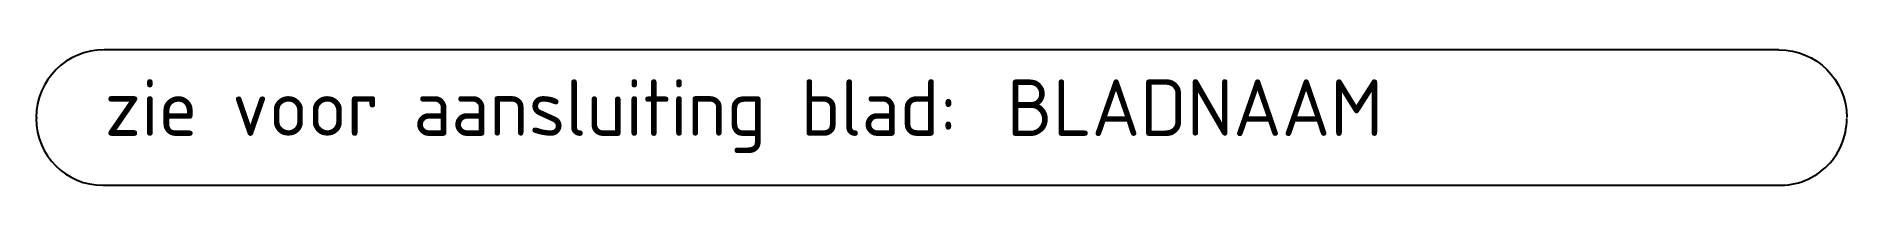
# Model space of a CAD drawing. Header units: metres. Extents: x -39.9 to 40.1, y 0 to 6.
import ezdxf

# ---------------------------------------------------------------- set-up
doc = ezdxf.new("R2010")
doc.units = ezdxf.units.M
doc.styles.add('NLCS-ISO', font='NLCS-ISO.ttf', dxfattribs={"height": 0.0025})

msp = doc.modelspace()

# ---------------------------------------------------------------- linework, layer by layer
for p, q in [((37.099, 5.99), (-36.839, 5.99)), ((-39.849, 3), (-39.849, 2.95)), ((-36.909, 0), (36.909, 0))]:
    msp.add_line(p, q)
for centre, radius, start, end in [((-36.855, 2.99), 3, 90, 180), ((-36.905, 2.94), 2.95, 180, 270), ((37.149, 2.94), 2.95, 265.33285, 0)]:
    msp.add_arc(centre, radius, start, end)
at = {"extrusion": (0, 0, -1)}
msp.add_arc((-37.099, 2.99), 3, 90, 180, dxfattribs=at)

# ---------------------------------------------------------------- texts
at = {"color": 7, "style": 'NLCS-ISO'}
msp.add_text('zie voor aansluiting blad:', height=2.5, dxfattribs=at).set_placement((-36.839, 2.176))
at = {"style": 'NLCS-ISO'}
msp.add_attdef('BLADNAAM', (3.003, 2.176), '', height=2.5, dxfattribs=at)

doc.saveas('drawing.dxf')
